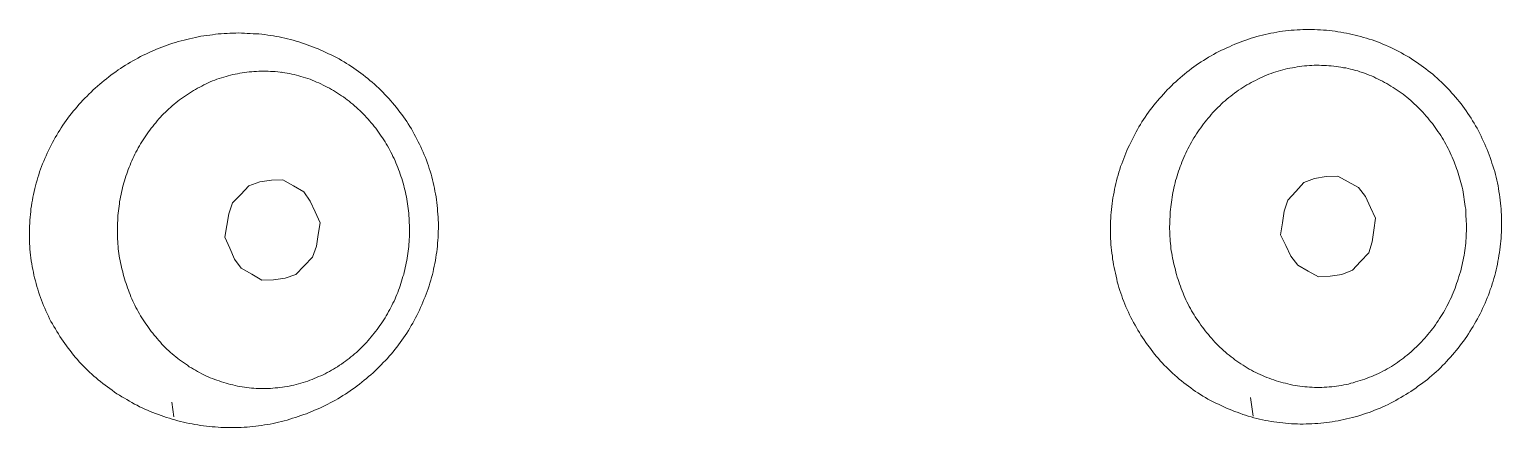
# Model space of a CAD drawing. Extents: x -5208 to -4788, y -2139 to -1842.
# Drawn here: x -5049.12 to -5034.96, y -2068.29 to -2064.46 of the extents above; entities that cross this region are included whole.
import ezdxf

# ---------------------------------------------------------------- set-up
doc = ezdxf.new("R2010")
doc.units = 0
doc.header["$LTSCALE"] = 7
doc.layers.add('Trimetric', color=7, linetype='CONTINUOUS')

msp = doc.modelspace()

# ---------------------------------------------------------------- linework, layer by layer
at = {"layer": 'Trimetric', "color": 0, "linetype": 'Continuous', "lineweight": 18}
for points in [[(-5046.915, -2064.502), (-5046.943, -2064.501), (-5046.971, -2064.5), (-5046.999, -2064.498), (-5047.027, -2064.497), (-5047.054, -2064.495), (-5047.082, -2064.494), (-5047.11, -2064.493), (-5047.138, -2064.494), (-5047.166, -2064.495), (-5047.194, -2064.496), (-5047.222, -2064.497), (-5047.25, -2064.499), (-5047.278, -2064.5), (-5047.306, -2064.502), (-5047.334, -2064.506), (-5047.362, -2064.51), (-5047.389, -2064.513), (-5047.417, -2064.517), (-5047.445, -2064.521), (-5047.473, -2064.524), (-5047.5, -2064.53), (-5047.527, -2064.536), (-5047.555, -2064.543), (-5047.582, -2064.549), (-5047.609, -2064.555), (-5047.636, -2064.561), (-5047.664, -2064.568), (-5047.691, -2064.576), (-5047.717, -2064.584), (-5047.744, -2064.592), (-5047.771, -2064.601), (-5047.797, -2064.61), (-5047.823, -2064.619), (-5047.85, -2064.629), (-5047.876, -2064.64), (-5047.901, -2064.65), (-5047.927, -2064.661), (-5047.953, -2064.672), (-5047.978, -2064.684), (-5048.004, -2064.696), (-5048.029, -2064.708), (-5048.054, -2064.721), (-5048.079, -2064.734), (-5048.103, -2064.747), (-5048.128, -2064.761), (-5048.152, -2064.775), (-5048.176, -2064.789), (-5048.2, -2064.804), (-5048.223, -2064.819), (-5048.247, -2064.834), (-5048.27, -2064.849), (-5048.293, -2064.866), (-5048.316, -2064.882), (-5048.339, -2064.898), (-5048.36, -2064.916), (-5048.382, -2064.933), (-5048.404, -2064.951), (-5048.425, -2064.969), (-5048.447, -2064.987), (-5048.469, -2065.005), (-5048.49, -2065.023), (-5048.51, -2065.042), (-5048.53, -2065.062), (-5048.55, -2065.082), (-5048.569, -2065.102), (-5048.589, -2065.121), (-5048.609, -2065.141), (-5048.628, -2065.161), (-5048.647, -2065.182), (-5048.665, -2065.203), (-5048.684, -2065.225), (-5048.701, -2065.246), (-5048.718, -2065.268), (-5048.736, -2065.29), (-5048.753, -2065.313), (-5048.769, -2065.335), (-5048.785, -2065.358), (-5048.801, -2065.381), (-5048.817, -2065.405), (-5048.832, -2065.428), (-5048.847, -2065.452), (-5048.861, -2065.476), (-5048.875, -2065.5), (-5048.889, -2065.525), (-5048.902, -2065.549), (-5048.915, -2065.574), (-5048.928, -2065.599), (-5048.94, -2065.624), (-5048.952, -2065.649), (-5048.963, -2065.675), (-5048.975, -2065.7), (-5048.985, -2065.726), (-5048.996, -2065.752), (-5049.006, -2065.778), (-5049.016, -2065.805), (-5049.025, -2065.831), (-5049.033, -2065.858), (-5049.042, -2065.884), (-5049.05, -2065.911), (-5049.057, -2065.938), (-5049.065, -2065.965), (-5049.072, -2065.992), (-5049.079, -2066.019), (-5049.085, -2066.047), (-5049.09, -2066.074), (-5049.095, -2066.102), (-5049.1, -2066.129), (-5049.104, -2066.157), (-5049.108, -2066.185), (-5049.11, -2066.213), (-5049.113, -2066.241), (-5049.115, -2066.268), (-5049.118, -2066.296), (-5049.12, -2066.324), (-5049.123, -2066.352), (-5049.123, -2066.38), (-5049.122, -2066.408), (-5049.122, -2066.436), (-5049.122, -2066.464), (-5049.121, -2066.492), (-5049.121, -2066.52), (-5049.12, -2066.548), (-5049.118, -2066.576), (-5049.116, -2066.604), (-5049.113, -2066.632), (-5049.109, -2066.659), (-5049.105, -2066.687), (-5049.101, -2066.715), (-5049.097, -2066.742), (-5049.091, -2066.77), (-5049.085, -2066.797), (-5049.08, -2066.825), (-5049.073, -2066.852), (-5049.066, -2066.879), (-5049.059, -2066.906), (-5049.052, -2066.933), (-5049.043, -2066.96), (-5049.035, -2066.986), (-5049.027, -2067.013), (-5049.017, -2067.039), (-5049.007, -2067.066), (-5048.997, -2067.092), (-5048.987, -2067.118), (-5048.976, -2067.144), (-5048.965, -2067.169), (-5048.953, -2067.195), (-5048.941, -2067.22), (-5048.929, -2067.245), (-5048.916, -2067.27), (-5048.902, -2067.294), (-5048.888, -2067.318), (-5048.873, -2067.342), (-5048.859, -2067.366), (-5048.844, -2067.39), (-5048.83, -2067.414), (-5048.816, -2067.438), (-5048.799, -2067.461), (-5048.782, -2067.483), (-5048.765, -2067.506), (-5048.749, -2067.528), (-5048.732, -2067.55), (-5048.715, -2067.573), (-5048.698, -2067.595), (-5048.68, -2067.616), (-5048.662, -2067.638), (-5048.643, -2067.658), (-5048.624, -2067.679), (-5048.605, -2067.699), (-5048.585, -2067.719), (-5048.565, -2067.739), (-5048.545, -2067.758), (-5048.524, -2067.777), (-5048.504, -2067.796), (-5048.482, -2067.814), (-5048.461, -2067.832), (-5048.44, -2067.85), (-5048.417, -2067.867), (-5048.395, -2067.884), (-5048.372, -2067.9), (-5048.349, -2067.917), (-5048.327, -2067.933), (-5048.304, -2067.95), (-5048.282, -2067.966), (-5048.258, -2067.981), (-5048.234, -2067.995), (-5048.209, -2068.009), (-5048.185, -2068.023), (-5048.161, -2068.037), (-5048.137, -2068.052), (-5048.113, -2068.066), (-5048.088, -2068.078), (-5048.063, -2068.091), (-5048.037, -2068.103), (-5048.012, -2068.115), (-5047.986, -2068.126), (-5047.961, -2068.137), (-5047.935, -2068.148), (-5047.909, -2068.157), (-5047.882, -2068.167), (-5047.856, -2068.177), (-5047.83, -2068.186), (-5047.803, -2068.195), (-5047.776, -2068.203), (-5047.75, -2068.211), (-5047.723, -2068.219), (-5047.696, -2068.226), (-5047.669, -2068.233), (-5047.641, -2068.24), (-5047.614, -2068.246), (-5047.587, -2068.252), (-5047.559, -2068.257), (-5047.532, -2068.262), (-5047.504, -2068.267), (-5047.476, -2068.271), (-5047.449, -2068.275), (-5047.421, -2068.278), (-5047.393, -2068.282), (-5047.365, -2068.284), (-5047.337, -2068.286), (-5047.309, -2068.288), (-5047.281, -2068.29), (-5047.253, -2068.291), (-5047.225, -2068.292), (-5047.198, -2068.292), (-5047.17, -2068.292), (-5047.142, -2068.292), (-5047.114, -2068.291), (-5047.086, -2068.29), (-5047.058, -2068.288), (-5047.03, -2068.287), (-5047.002, -2068.284), (-5046.974, -2068.281), (-5046.946, -2068.278), (-5046.918, -2068.275), (-5046.891, -2068.271), (-5046.863, -2068.267), (-5046.835, -2068.263), (-5046.808, -2068.258), (-5046.78, -2068.252), (-5046.753, -2068.247), (-5046.726, -2068.241), (-5046.698, -2068.234), (-5046.671, -2068.227), (-5046.644, -2068.22), (-5046.617, -2068.212), (-5046.591, -2068.203), (-5046.564, -2068.194), (-5046.538, -2068.186), (-5046.511, -2068.177), (-5046.484, -2068.168), (-5046.458, -2068.159), (-5046.432, -2068.148), (-5046.407, -2068.137), (-5046.381, -2068.126), (-5046.355, -2068.115), (-5046.329, -2068.104), (-5046.304, -2068.093), (-5046.278, -2068.081), (-5046.253, -2068.068), (-5046.229, -2068.055), (-5046.204, -2068.042), (-5046.179, -2068.028), (-5046.155, -2068.014), (-5046.131, -2068), (-5046.107, -2067.985), (-5046.084, -2067.97), (-5046.06, -2067.955), (-5046.037, -2067.939), (-5046.014, -2067.923), (-5045.991, -2067.907), (-5045.969, -2067.891), (-5045.947, -2067.873), (-5045.925, -2067.855), (-5045.904, -2067.837), (-5045.882, -2067.819), (-5045.861, -2067.802), (-5045.839, -2067.784), (-5045.818, -2067.766), (-5045.798, -2067.746), (-5045.778, -2067.726), (-5045.758, -2067.706), (-5045.739, -2067.687), (-5045.719, -2067.667), (-5045.699, -2067.647), (-5045.68, -2067.627), (-5045.661, -2067.606), (-5045.643, -2067.584), (-5045.625, -2067.563), (-5045.607, -2067.541), (-5045.59, -2067.519), (-5045.573, -2067.497), (-5045.556, -2067.474), (-5045.54, -2067.452), (-5045.524, -2067.429), (-5045.508, -2067.406), (-5045.493, -2067.382), (-5045.478, -2067.358), (-5045.463, -2067.335), (-5045.45, -2067.31), (-5045.436, -2067.286), (-5045.423, -2067.261), (-5045.41, -2067.236), (-5045.397, -2067.212), (-5045.384, -2067.187), (-5045.371, -2067.162), (-5045.36, -2067.136), (-5045.349, -2067.111), (-5045.338, -2067.085), (-5045.328, -2067.059), (-5045.317, -2067.033), (-5045.306, -2067.007), (-5045.296, -2066.981), (-5045.287, -2066.955), (-5045.278, -2066.928), (-5045.27, -2066.901), (-5045.262, -2066.874), (-5045.254, -2066.847), (-5045.247, -2066.82), (-5045.24, -2066.793), (-5045.235, -2066.766), (-5045.229, -2066.738), (-5045.223, -2066.711), (-5045.218, -2066.684), (-5045.213, -2066.656), (-5045.209, -2066.628), (-5045.205, -2066.601), (-5045.202, -2066.573), (-5045.199, -2066.545), (-5045.196, -2066.517), (-5045.194, -2066.489), (-5045.192, -2066.461), (-5045.191, -2066.433), (-5045.19, -2066.405), (-5045.189, -2066.377), (-5045.189, -2066.349), (-5045.189, -2066.321), (-5045.19, -2066.293), (-5045.192, -2066.265), (-5045.193, -2066.237), (-5045.196, -2066.21), (-5045.198, -2066.182), (-5045.201, -2066.154), (-5045.204, -2066.126), (-5045.208, -2066.098), (-5045.212, -2066.071), (-5045.216, -2066.043), (-5045.222, -2066.016), (-5045.227, -2065.988), (-5045.233, -2065.961), (-5045.239, -2065.933), (-5045.246, -2065.906), (-5045.253, -2065.879), (-5045.26, -2065.852), (-5045.268, -2065.825), (-5045.277, -2065.799), (-5045.285, -2065.772), (-5045.295, -2065.746), (-5045.304, -2065.719), (-5045.314, -2065.693), (-5045.325, -2065.667), (-5045.336, -2065.641), (-5045.347, -2065.616), (-5045.358, -2065.59), (-5045.37, -2065.565), (-5045.383, -2065.54), (-5045.395, -2065.515), (-5045.408, -2065.49), (-5045.422, -2065.466), (-5045.435, -2065.441), (-5045.449, -2065.417), (-5045.464, -2065.393), (-5045.479, -2065.369), (-5045.494, -2065.346), (-5045.51, -2065.322), (-5045.526, -2065.299), (-5045.542, -2065.277), (-5045.559, -2065.254), (-5045.575, -2065.232), (-5045.593, -2065.21), (-5045.61, -2065.188), (-5045.629, -2065.167), (-5045.647, -2065.146), (-5045.665, -2065.125), (-5045.685, -2065.104), (-5045.704, -2065.084), (-5045.723, -2065.064), (-5045.743, -2065.044), (-5045.763, -2065.025), (-5045.784, -2065.006), (-5045.804, -2064.986), (-5045.825, -2064.968), (-5045.847, -2064.95), (-5045.868, -2064.932), (-5045.89, -2064.914), (-5045.912, -2064.897), (-5045.934, -2064.88), (-5045.957, -2064.864), (-5045.98, -2064.848), (-5046.003, -2064.832), (-5046.026, -2064.816), (-5046.049, -2064.8), (-5046.073, -2064.786), (-5046.097, -2064.771), (-5046.121, -2064.757), (-5046.145, -2064.743), (-5046.17, -2064.729), (-5046.194, -2064.716), (-5046.22, -2064.705), (-5046.245, -2064.693), (-5046.271, -2064.681), (-5046.296, -2064.669), (-5046.321, -2064.657), (-5046.347, -2064.646), (-5046.373, -2064.635), (-5046.399, -2064.626), (-5046.425, -2064.616), (-5046.452, -2064.607), (-5046.478, -2064.598), (-5046.505, -2064.588), (-5046.531, -2064.579), (-5046.558, -2064.571), (-5046.585, -2064.563), (-5046.612, -2064.556), (-5046.639, -2064.549), (-5046.666, -2064.543), (-5046.694, -2064.537), (-5046.721, -2064.531), (-5046.749, -2064.526), (-5046.776, -2064.522), (-5046.804, -2064.517), (-5046.831, -2064.513), (-5046.859, -2064.509), (-5046.887, -2064.506)], [(-5036.619, -2064.468), (-5036.647, -2064.467), (-5036.675, -2064.465), (-5036.704, -2064.464), (-5036.732, -2064.462), (-5036.76, -2064.46), (-5036.788, -2064.459), (-5036.816, -2064.459), (-5036.844, -2064.46), (-5036.872, -2064.461), (-5036.9, -2064.462), (-5036.929, -2064.464), (-5036.957, -2064.465), (-5036.985, -2064.466), (-5037.013, -2064.469), (-5037.041, -2064.473), (-5037.069, -2064.476), (-5037.096, -2064.48), (-5037.124, -2064.485), (-5037.152, -2064.49), (-5037.18, -2064.495), (-5037.207, -2064.5), (-5037.235, -2064.507), (-5037.262, -2064.513), (-5037.289, -2064.52), (-5037.316, -2064.527), (-5037.344, -2064.535), (-5037.37, -2064.544), (-5037.397, -2064.554), (-5037.423, -2064.563), (-5037.45, -2064.572), (-5037.476, -2064.582), (-5037.503, -2064.591), (-5037.529, -2064.601), (-5037.555, -2064.613), (-5037.58, -2064.625), (-5037.606, -2064.637), (-5037.631, -2064.648), (-5037.657, -2064.66), (-5037.682, -2064.672), (-5037.707, -2064.685), (-5037.732, -2064.699), (-5037.756, -2064.713), (-5037.781, -2064.727), (-5037.805, -2064.742), (-5037.829, -2064.757), (-5037.852, -2064.772), (-5037.876, -2064.787), (-5037.899, -2064.803), (-5037.922, -2064.82), (-5037.944, -2064.836), (-5037.967, -2064.853), (-5037.989, -2064.871), (-5038.011, -2064.888), (-5038.032, -2064.907), (-5038.054, -2064.925), (-5038.075, -2064.943), (-5038.096, -2064.962), (-5038.117, -2064.981), (-5038.137, -2065.001), (-5038.157, -2065.021), (-5038.177, -2065.041), (-5038.196, -2065.061), (-5038.215, -2065.082), (-5038.234, -2065.103), (-5038.253, -2065.124), (-5038.271, -2065.145), (-5038.289, -2065.167), (-5038.307, -2065.189), (-5038.324, -2065.211), (-5038.341, -2065.233), (-5038.358, -2065.256), (-5038.374, -2065.279), (-5038.39, -2065.302), (-5038.405, -2065.326), (-5038.421, -2065.349), (-5038.436, -2065.373), (-5038.45, -2065.397), (-5038.464, -2065.421), (-5038.478, -2065.446), (-5038.491, -2065.471), (-5038.504, -2065.496), (-5038.516, -2065.521), (-5038.529, -2065.547), (-5038.541, -2065.572), (-5038.554, -2065.597), (-5038.565, -2065.623), (-5038.575, -2065.649), (-5038.585, -2065.675), (-5038.596, -2065.701), (-5038.606, -2065.728), (-5038.616, -2065.754), (-5038.626, -2065.78), (-5038.635, -2065.807), (-5038.643, -2065.834), (-5038.651, -2065.861), (-5038.658, -2065.888), (-5038.666, -2065.915), (-5038.672, -2065.943), (-5038.679, -2065.97), (-5038.684, -2065.998), (-5038.69, -2066.025), (-5038.695, -2066.053), (-5038.7, -2066.081), (-5038.704, -2066.108), (-5038.708, -2066.136), (-5038.712, -2066.164), (-5038.714, -2066.192), (-5038.717, -2066.22), (-5038.72, -2066.248), (-5038.721, -2066.276), (-5038.723, -2066.304), (-5038.724, -2066.333), (-5038.725, -2066.361), (-5038.725, -2066.389), (-5038.725, -2066.417), (-5038.724, -2066.445), (-5038.723, -2066.473), (-5038.722, -2066.501), (-5038.72, -2066.529), (-5038.716, -2066.557), (-5038.713, -2066.585), (-5038.71, -2066.613), (-5038.706, -2066.641), (-5038.703, -2066.669), (-5038.699, -2066.697), (-5038.695, -2066.725), (-5038.689, -2066.752), (-5038.683, -2066.78), (-5038.676, -2066.807), (-5038.67, -2066.835), (-5038.664, -2066.862), (-5038.658, -2066.89), (-5038.651, -2066.917), (-5038.643, -2066.944), (-5038.634, -2066.971), (-5038.625, -2066.997), (-5038.616, -2067.024), (-5038.607, -2067.05), (-5038.597, -2067.077), (-5038.586, -2067.103), (-5038.575, -2067.129), (-5038.564, -2067.155), (-5038.552, -2067.18), (-5038.54, -2067.206), (-5038.528, -2067.231), (-5038.515, -2067.256), (-5038.501, -2067.281), (-5038.487, -2067.305), (-5038.474, -2067.33), (-5038.46, -2067.354), (-5038.446, -2067.378), (-5038.432, -2067.403), (-5038.416, -2067.426), (-5038.399, -2067.449), (-5038.383, -2067.472), (-5038.367, -2067.495), (-5038.35, -2067.518), (-5038.334, -2067.541), (-5038.317, -2067.563), (-5038.3, -2067.585), (-5038.282, -2067.607), (-5038.263, -2067.628), (-5038.245, -2067.649), (-5038.226, -2067.67), (-5038.206, -2067.69), (-5038.186, -2067.71), (-5038.166, -2067.73), (-5038.146, -2067.75), (-5038.126, -2067.769), (-5038.105, -2067.788), (-5038.084, -2067.807), (-5038.063, -2067.825), (-5038.041, -2067.843), (-5038.019, -2067.86), (-5037.997, -2067.878), (-5037.974, -2067.895), (-5037.951, -2067.911), (-5037.929, -2067.928), (-5037.905, -2067.944), (-5037.882, -2067.959), (-5037.858, -2067.974), (-5037.834, -2067.989), (-5037.81, -2068.004), (-5037.786, -2068.018), (-5037.761, -2068.032), (-5037.736, -2068.044), (-5037.71, -2068.056), (-5037.685, -2068.068), (-5037.66, -2068.081), (-5037.635, -2068.093), (-5037.609, -2068.105), (-5037.583, -2068.116), (-5037.557, -2068.126), (-5037.53, -2068.136), (-5037.504, -2068.145), (-5037.478, -2068.155), (-5037.451, -2068.165), (-5037.425, -2068.174), (-5037.398, -2068.182), (-5037.371, -2068.19), (-5037.344, -2068.198), (-5037.316, -2068.204), (-5037.289, -2068.211), (-5037.261, -2068.217), (-5037.234, -2068.223), (-5037.206, -2068.228), (-5037.178, -2068.233), (-5037.151, -2068.237), (-5037.123, -2068.241), (-5037.095, -2068.244), (-5037.067, -2068.248), (-5037.039, -2068.25), (-5037.011, -2068.253), (-5036.983, -2068.255), (-5036.955, -2068.256), (-5036.926, -2068.257), (-5036.898, -2068.258), (-5036.87, -2068.258), (-5036.842, -2068.257), (-5036.814, -2068.257), (-5036.786, -2068.256), (-5036.758, -2068.254), (-5036.73, -2068.252), (-5036.701, -2068.25), (-5036.673, -2068.247), (-5036.646, -2068.244), (-5036.618, -2068.24), (-5036.59, -2068.236), (-5036.562, -2068.232), (-5036.534, -2068.227), (-5036.507, -2068.221), (-5036.479, -2068.215), (-5036.452, -2068.209), (-5036.424, -2068.203), (-5036.397, -2068.196), (-5036.37, -2068.188), (-5036.343, -2068.181), (-5036.316, -2068.173), (-5036.289, -2068.164), (-5036.262, -2068.155), (-5036.236, -2068.146), (-5036.209, -2068.136), (-5036.183, -2068.126), (-5036.157, -2068.116), (-5036.131, -2068.105), (-5036.105, -2068.093), (-5036.08, -2068.082), (-5036.054, -2068.07), (-5036.029, -2068.057), (-5036.004, -2068.045), (-5035.979, -2068.031), (-5035.955, -2068.016), (-5035.931, -2068.002), (-5035.906, -2067.988), (-5035.882, -2067.974), (-5035.858, -2067.959), (-5035.834, -2067.945), (-5035.811, -2067.928), (-5035.788, -2067.912), (-5035.766, -2067.895), (-5035.743, -2067.879), (-5035.72, -2067.862), (-5035.697, -2067.846), (-5035.675, -2067.828), (-5035.654, -2067.81), (-5035.632, -2067.792), (-5035.611, -2067.773), (-5035.59, -2067.754), (-5035.57, -2067.735), (-5035.549, -2067.716), (-5035.529, -2067.696), (-5035.509, -2067.676), (-5035.49, -2067.656), (-5035.471, -2067.635), (-5035.452, -2067.614), (-5035.433, -2067.593), (-5035.415, -2067.571), (-5035.397, -2067.55), (-5035.38, -2067.528), (-5035.362, -2067.506), (-5035.346, -2067.483), (-5035.329, -2067.46), (-5035.312, -2067.438), (-5035.297, -2067.414), (-5035.281, -2067.391), (-5035.266, -2067.367), (-5035.251, -2067.343), (-5035.236, -2067.319), (-5035.222, -2067.295), (-5035.208, -2067.271), (-5035.194, -2067.246), (-5035.181, -2067.221), (-5035.168, -2067.196), (-5035.156, -2067.171), (-5035.144, -2067.145), (-5035.132, -2067.12), (-5035.121, -2067.094), (-5035.11, -2067.068), (-5035.099, -2067.042), (-5035.089, -2067.016), (-5035.079, -2066.989), (-5035.07, -2066.963), (-5035.06, -2066.936), (-5035.052, -2066.909), (-5035.044, -2066.883), (-5035.036, -2066.856), (-5035.028, -2066.828), (-5035.021, -2066.801), (-5035.014, -2066.774), (-5035.008, -2066.747), (-5035.002, -2066.719), (-5034.997, -2066.691), (-5034.991, -2066.664), (-5034.987, -2066.636), (-5034.983, -2066.608), (-5034.978, -2066.58), (-5034.975, -2066.552), (-5034.972, -2066.524), (-5034.969, -2066.496), (-5034.967, -2066.468), (-5034.965, -2066.44), (-5034.963, -2066.412), (-5034.962, -2066.384), (-5034.962, -2066.356), (-5034.962, -2066.328), (-5034.962, -2066.3), (-5034.962, -2066.271), (-5034.964, -2066.243), (-5034.965, -2066.215), (-5034.967, -2066.187), (-5034.969, -2066.159), (-5034.972, -2066.131), (-5034.975, -2066.103), (-5034.979, -2066.075), (-5034.983, -2066.047), (-5034.987, -2066.019), (-5034.991, -2065.992), (-5034.996, -2065.964), (-5035.002, -2065.936), (-5035.008, -2065.909), (-5035.014, -2065.881), (-5035.021, -2065.854), (-5035.028, -2065.827), (-5035.037, -2065.8), (-5035.045, -2065.773), (-5035.054, -2065.747), (-5035.063, -2065.72), (-5035.072, -2065.693), (-5035.081, -2065.666), (-5035.09, -2065.64), (-5035.101, -2065.614), (-5035.113, -2065.588), (-5035.124, -2065.563), (-5035.136, -2065.537), (-5035.147, -2065.511), (-5035.159, -2065.485), (-5035.171, -2065.46), (-5035.184, -2065.435), (-5035.198, -2065.411), (-5035.211, -2065.386), (-5035.226, -2065.362), (-5035.24, -2065.338), (-5035.255, -2065.314), (-5035.27, -2065.29), (-5035.286, -2065.267), (-5035.302, -2065.243), (-5035.318, -2065.221), (-5035.335, -2065.198), (-5035.352, -2065.175), (-5035.369, -2065.153), (-5035.387, -2065.132), (-5035.405, -2065.11), (-5035.423, -2065.088), (-5035.442, -2065.068), (-5035.461, -2065.047), (-5035.48, -2065.026), (-5035.5, -2065.006), (-5035.52, -2064.986), (-5035.54, -2064.967), (-5035.561, -2064.947), (-5035.582, -2064.929), (-5035.603, -2064.91), (-5035.624, -2064.891), (-5035.645, -2064.873), (-5035.667, -2064.856), (-5035.689, -2064.838), (-5035.712, -2064.821), (-5035.735, -2064.805), (-5035.758, -2064.789), (-5035.781, -2064.773), (-5035.805, -2064.757), (-5035.828, -2064.742), (-5035.852, -2064.727), (-5035.876, -2064.713), (-5035.901, -2064.699), (-5035.925, -2064.685), (-5035.95, -2064.672), (-5035.975, -2064.659), (-5036, -2064.646), (-5036.026, -2064.634), (-5036.051, -2064.622), (-5036.077, -2064.611), (-5036.103, -2064.6), (-5036.129, -2064.589), (-5036.155, -2064.579), (-5036.181, -2064.569), (-5036.208, -2064.559), (-5036.235, -2064.551), (-5036.261, -2064.542), (-5036.289, -2064.535), (-5036.316, -2064.528), (-5036.343, -2064.521), (-5036.37, -2064.514), (-5036.398, -2064.507), (-5036.425, -2064.5), (-5036.452, -2064.494), (-5036.48, -2064.49), (-5036.508, -2064.485), (-5036.536, -2064.481), (-5036.564, -2064.477), (-5036.591, -2064.472)], [(-5036.741, -2064.803), (-5036.717, -2064.804), (-5036.694, -2064.805), (-5036.67, -2064.806), (-5036.647, -2064.807), (-5036.623, -2064.808), (-5036.6, -2064.809), (-5036.576, -2064.812), (-5036.553, -2064.816), (-5036.53, -2064.819), (-5036.507, -2064.823), (-5036.483, -2064.827), (-5036.46, -2064.83), (-5036.437, -2064.836), (-5036.414, -2064.841), (-5036.392, -2064.846), (-5036.369, -2064.853), (-5036.346, -2064.859), (-5036.324, -2064.866), (-5036.301, -2064.874), (-5036.279, -2064.881), (-5036.257, -2064.889), (-5036.235, -2064.898), (-5036.213, -2064.907), (-5036.192, -2064.916), (-5036.171, -2064.927), (-5036.15, -2064.937), (-5036.129, -2064.948), (-5036.108, -2064.958), (-5036.087, -2064.969), (-5036.066, -2064.979), (-5036.046, -2064.992), (-5036.026, -2065.005), (-5036.006, -2065.017), (-5035.986, -2065.03), (-5035.966, -2065.043), (-5035.947, -2065.055), (-5035.928, -2065.069), (-5035.909, -2065.083), (-5035.89, -2065.097), (-5035.872, -2065.112), (-5035.854, -2065.127), (-5035.836, -2065.142), (-5035.818, -2065.158), (-5035.801, -2065.174), (-5035.784, -2065.19), (-5035.767, -2065.206), (-5035.75, -2065.223), (-5035.734, -2065.24), (-5035.718, -2065.257), (-5035.703, -2065.275), (-5035.688, -2065.293), (-5035.672, -2065.311), (-5035.657, -2065.329), (-5035.642, -2065.347), (-5035.627, -2065.365), (-5035.614, -2065.385), (-5035.6, -2065.404), (-5035.587, -2065.423), (-5035.574, -2065.443), (-5035.56, -2065.462), (-5035.547, -2065.481), (-5035.534, -2065.501), (-5035.522, -2065.522), (-5035.511, -2065.542), (-5035.499, -2065.563), (-5035.488, -2065.583), (-5035.477, -2065.604), (-5035.467, -2065.625), (-5035.457, -2065.646), (-5035.447, -2065.668), (-5035.437, -2065.689), (-5035.428, -2065.711), (-5035.419, -2065.733), (-5035.41, -2065.754), (-5035.402, -2065.777), (-5035.394, -2065.799), (-5035.386, -2065.821), (-5035.379, -2065.843), (-5035.372, -2065.866), (-5035.365, -2065.888), (-5035.359, -2065.911), (-5035.353, -2065.934), (-5035.347, -2065.956), (-5035.342, -2065.979), (-5035.336, -2066.002), (-5035.332, -2066.025), (-5035.328, -2066.048), (-5035.324, -2066.072), (-5035.321, -2066.095), (-5035.317, -2066.118), (-5035.314, -2066.142), (-5035.311, -2066.165), (-5035.307, -2066.188), (-5035.306, -2066.212), (-5035.305, -2066.235), (-5035.304, -2066.259), (-5035.302, -2066.282), (-5035.301, -2066.306), (-5035.3, -2066.329), (-5035.299, -2066.353), (-5035.3, -2066.376), (-5035.3, -2066.4), (-5035.301, -2066.423), (-5035.302, -2066.447), (-5035.303, -2066.47), (-5035.305, -2066.494), (-5035.307, -2066.517), (-5035.31, -2066.54), (-5035.312, -2066.564), (-5035.315, -2066.587), (-5035.319, -2066.61), (-5035.323, -2066.634), (-5035.327, -2066.657), (-5035.332, -2066.68), (-5035.337, -2066.703), (-5035.342, -2066.725), (-5035.347, -2066.748), (-5035.352, -2066.771), (-5035.358, -2066.794), (-5035.365, -2066.817), (-5035.372, -2066.839), (-5035.379, -2066.862), (-5035.387, -2066.884), (-5035.394, -2066.906), (-5035.401, -2066.929), (-5035.409, -2066.951), (-5035.418, -2066.973), (-5035.427, -2066.994), (-5035.436, -2067.016), (-5035.445, -2067.038), (-5035.455, -2067.059), (-5035.465, -2067.08), (-5035.476, -2067.101), (-5035.487, -2067.122), (-5035.498, -2067.143), (-5035.509, -2067.163), (-5035.521, -2067.184), (-5035.533, -2067.204), (-5035.546, -2067.224), (-5035.559, -2067.243), (-5035.572, -2067.263), (-5035.585, -2067.282), (-5035.598, -2067.302), (-5035.611, -2067.322), (-5035.625, -2067.34), (-5035.64, -2067.358), (-5035.655, -2067.377), (-5035.67, -2067.395), (-5035.685, -2067.413), (-5035.7, -2067.431), (-5035.715, -2067.449), (-5035.731, -2067.466), (-5035.748, -2067.483), (-5035.764, -2067.5), (-5035.781, -2067.516), (-5035.798, -2067.532), (-5035.815, -2067.548), (-5035.833, -2067.564), (-5035.851, -2067.579), (-5035.869, -2067.594), (-5035.888, -2067.609), (-5035.906, -2067.623), (-5035.925, -2067.638), (-5035.944, -2067.651), (-5035.963, -2067.665), (-5035.983, -2067.678), (-5036.002, -2067.691), (-5036.022, -2067.703), (-5036.042, -2067.716), (-5036.063, -2067.727), (-5036.083, -2067.739), (-5036.104, -2067.75), (-5036.125, -2067.761), (-5036.146, -2067.771), (-5036.167, -2067.781), (-5036.189, -2067.79), (-5036.211, -2067.799), (-5036.233, -2067.808), (-5036.254, -2067.816), (-5036.276, -2067.825), (-5036.298, -2067.834), (-5036.321, -2067.84), (-5036.343, -2067.847), (-5036.366, -2067.853), (-5036.389, -2067.86), (-5036.411, -2067.866), (-5036.434, -2067.873), (-5036.457, -2067.878), (-5036.48, -2067.882), (-5036.503, -2067.886), (-5036.526, -2067.89), (-5036.549, -2067.894), (-5036.573, -2067.897), (-5036.596, -2067.899), (-5036.62, -2067.901), (-5036.643, -2067.903), (-5036.667, -2067.904), (-5036.69, -2067.905), (-5036.714, -2067.906), (-5036.737, -2067.905), (-5036.761, -2067.905), (-5036.784, -2067.904), (-5036.808, -2067.903), (-5036.831, -2067.901), (-5036.855, -2067.9), (-5036.878, -2067.897), (-5036.901, -2067.894), (-5036.925, -2067.891), (-5036.948, -2067.887), (-5036.971, -2067.883), (-5036.994, -2067.878), (-5037.017, -2067.872), (-5037.04, -2067.866), (-5037.062, -2067.86), (-5037.085, -2067.854), (-5037.108, -2067.849), (-5037.131, -2067.842), (-5037.153, -2067.834), (-5037.175, -2067.826), (-5037.197, -2067.817), (-5037.219, -2067.809), (-5037.241, -2067.801), (-5037.263, -2067.792), (-5037.284, -2067.782), (-5037.305, -2067.772), (-5037.326, -2067.762), (-5037.347, -2067.751), (-5037.368, -2067.74), (-5037.389, -2067.729), (-5037.409, -2067.717), (-5037.429, -2067.705), (-5037.449, -2067.693), (-5037.469, -2067.68), (-5037.488, -2067.667), (-5037.508, -2067.653), (-5037.527, -2067.639), (-5037.545, -2067.625), (-5037.564, -2067.611), (-5037.582, -2067.596), (-5037.6, -2067.581), (-5037.619, -2067.566), (-5037.636, -2067.551), (-5037.654, -2067.535), (-5037.671, -2067.519), (-5037.688, -2067.502), (-5037.704, -2067.486), (-5037.721, -2067.469), (-5037.736, -2067.451), (-5037.751, -2067.433), (-5037.767, -2067.415), (-5037.782, -2067.397), (-5037.797, -2067.379), (-5037.812, -2067.362), (-5037.827, -2067.343), (-5037.84, -2067.324), (-5037.854, -2067.305), (-5037.867, -2067.285), (-5037.881, -2067.266), (-5037.894, -2067.247), (-5037.908, -2067.227), (-5037.92, -2067.207), (-5037.932, -2067.187), (-5037.944, -2067.167), (-5037.955, -2067.146), (-5037.966, -2067.125), (-5037.977, -2067.104), (-5037.988, -2067.083), (-5037.998, -2067.062), (-5038.008, -2067.041), (-5038.017, -2067.019), (-5038.026, -2066.998), (-5038.035, -2066.976), (-5038.044, -2066.954), (-5038.051, -2066.932), (-5038.059, -2066.909), (-5038.066, -2066.887), (-5038.074, -2066.865), (-5038.082, -2066.843), (-5038.089, -2066.82), (-5038.095, -2066.797), (-5038.1, -2066.775), (-5038.106, -2066.752), (-5038.111, -2066.729), (-5038.117, -2066.706), (-5038.122, -2066.683), (-5038.127, -2066.66), (-5038.131, -2066.637), (-5038.135, -2066.614), (-5038.139, -2066.59), (-5038.142, -2066.567), (-5038.144, -2066.544), (-5038.147, -2066.52), (-5038.149, -2066.497), (-5038.151, -2066.474), (-5038.152, -2066.45), (-5038.153, -2066.427), (-5038.154, -2066.403), (-5038.155, -2066.38), (-5038.155, -2066.356), (-5038.154, -2066.333), (-5038.153, -2066.309), (-5038.152, -2066.286), (-5038.151, -2066.262), (-5038.15, -2066.238), (-5038.149, -2066.215), (-5038.146, -2066.192), (-5038.143, -2066.168), (-5038.14, -2066.145), (-5038.137, -2066.122), (-5038.135, -2066.098), (-5038.132, -2066.075), (-5038.128, -2066.052), (-5038.123, -2066.029), (-5038.119, -2066.006), (-5038.114, -2065.983), (-5038.108, -2065.96), (-5038.103, -2065.937), (-5038.097, -2065.914), (-5038.09, -2065.892), (-5038.083, -2065.869), (-5038.077, -2065.846), (-5038.069, -2065.824), (-5038.061, -2065.802), (-5038.054, -2065.78), (-5038.045, -2065.758), (-5038.037, -2065.736), (-5038.028, -2065.714), (-5038.019, -2065.692), (-5038.009, -2065.671), (-5037.999, -2065.65), (-5037.989, -2065.628), (-5037.979, -2065.607), (-5037.968, -2065.586), (-5037.957, -2065.566), (-5037.946, -2065.545), (-5037.934, -2065.525), (-5037.922, -2065.504), (-5037.909, -2065.485), (-5037.896, -2065.465), (-5037.883, -2065.446), (-5037.87, -2065.426), (-5037.856, -2065.407), (-5037.843, -2065.387), (-5037.829, -2065.368), (-5037.814, -2065.35), (-5037.799, -2065.332), (-5037.784, -2065.314), (-5037.769, -2065.296), (-5037.755, -2065.277), (-5037.739, -2065.26), (-5037.723, -2065.243), (-5037.707, -2065.226), (-5037.69, -2065.209), (-5037.673, -2065.193), (-5037.656, -2065.176), (-5037.639, -2065.16), (-5037.621, -2065.145), (-5037.604, -2065.129), (-5037.585, -2065.114), (-5037.567, -2065.1), (-5037.548, -2065.085), (-5037.53, -2065.071), (-5037.51, -2065.058), (-5037.491, -2065.045), (-5037.471, -2065.032), (-5037.451, -2065.019), (-5037.432, -2065.006), (-5037.412, -2064.993), (-5037.391, -2064.982), (-5037.371, -2064.971), (-5037.35, -2064.96), (-5037.329, -2064.949), (-5037.308, -2064.938), (-5037.287, -2064.927), (-5037.266, -2064.917), (-5037.244, -2064.908), (-5037.223, -2064.899), (-5037.201, -2064.891), (-5037.179, -2064.882), (-5037.156, -2064.874), (-5037.134, -2064.867), (-5037.111, -2064.86), (-5037.089, -2064.853), (-5037.066, -2064.847), (-5037.043, -2064.842), (-5037.021, -2064.836), (-5036.998, -2064.832), (-5036.974, -2064.828), (-5036.951, -2064.824), (-5036.928, -2064.82), (-5036.905, -2064.816), (-5036.882, -2064.812), (-5036.858, -2064.81), (-5036.835, -2064.809), (-5036.811, -2064.807), (-5036.788, -2064.806), (-5036.764, -2064.804)], [(-5046.894, -2064.86), (-5046.872, -2064.861), (-5046.849, -2064.862), (-5046.826, -2064.862), (-5046.803, -2064.863), (-5046.78, -2064.864), (-5046.758, -2064.865), (-5046.735, -2064.868), (-5046.712, -2064.871), (-5046.69, -2064.874), (-5046.667, -2064.878), (-5046.645, -2064.881), (-5046.622, -2064.884), (-5046.6, -2064.889), (-5046.577, -2064.894), (-5046.555, -2064.899), (-5046.533, -2064.905), (-5046.511, -2064.911), (-5046.489, -2064.918), (-5046.468, -2064.925), (-5046.446, -2064.932), (-5046.424, -2064.939), (-5046.403, -2064.947), (-5046.382, -2064.956), (-5046.361, -2064.965), (-5046.34, -2064.974), (-5046.32, -2064.984), (-5046.299, -2064.994), (-5046.279, -2065.005), (-5046.258, -2065.015), (-5046.238, -2065.025), (-5046.218, -2065.036), (-5046.199, -2065.048), (-5046.179, -2065.06), (-5046.16, -2065.072), (-5046.141, -2065.085), (-5046.121, -2065.097), (-5046.102, -2065.109), (-5046.084, -2065.123), (-5046.065, -2065.136), (-5046.047, -2065.15), (-5046.03, -2065.165), (-5046.012, -2065.179), (-5045.995, -2065.194), (-5045.978, -2065.209), (-5045.961, -2065.225), (-5045.944, -2065.24), (-5045.928, -2065.256), (-5045.912, -2065.272), (-5045.896, -2065.289), (-5045.881, -2065.306), (-5045.866, -2065.323), (-5045.851, -2065.34), (-5045.836, -2065.358), (-5045.821, -2065.375), (-5045.806, -2065.392), (-5045.792, -2065.41), (-5045.779, -2065.429), (-5045.766, -2065.448), (-5045.753, -2065.466), (-5045.74, -2065.485), (-5045.726, -2065.503), (-5045.714, -2065.522), (-5045.702, -2065.542), (-5045.69, -2065.561), (-5045.678, -2065.581), (-5045.667, -2065.601), (-5045.656, -2065.621), (-5045.646, -2065.641), (-5045.635, -2065.662), (-5045.626, -2065.682), (-5045.616, -2065.703), (-5045.606, -2065.723), (-5045.597, -2065.744), (-5045.588, -2065.765), (-5045.58, -2065.787), (-5045.572, -2065.808), (-5045.564, -2065.829), (-5045.556, -2065.851), (-5045.549, -2065.872), (-5045.542, -2065.894), (-5045.535, -2065.916), (-5045.529, -2065.938), (-5045.522, -2065.96), (-5045.517, -2065.982), (-5045.511, -2066.004), (-5045.506, -2066.026), (-5045.501, -2066.049), (-5045.497, -2066.071), (-5045.493, -2066.094), (-5045.49, -2066.116), (-5045.487, -2066.139), (-5045.483, -2066.161), (-5045.48, -2066.184), (-5045.476, -2066.206), (-5045.474, -2066.229), (-5045.473, -2066.252), (-5045.471, -2066.275), (-5045.47, -2066.297), (-5045.469, -2066.32), (-5045.467, -2066.343), (-5045.466, -2066.366), (-5045.466, -2066.389), (-5045.467, -2066.411), (-5045.467, -2066.434), (-5045.468, -2066.457), (-5045.469, -2066.48), (-5045.47, -2066.503), (-5045.472, -2066.525), (-5045.474, -2066.548), (-5045.476, -2066.571), (-5045.479, -2066.594), (-5045.482, -2066.616), (-5045.485, -2066.639), (-5045.489, -2066.661), (-5045.493, -2066.684), (-5045.498, -2066.706), (-5045.503, -2066.728), (-5045.508, -2066.751), (-5045.512, -2066.773), (-5045.517, -2066.795), (-5045.523, -2066.817), (-5045.53, -2066.839), (-5045.536, -2066.861), (-5045.543, -2066.883), (-5045.55, -2066.904), (-5045.557, -2066.926), (-5045.564, -2066.948), (-5045.572, -2066.969), (-5045.58, -2066.991), (-5045.588, -2067.012), (-5045.597, -2067.033), (-5045.606, -2067.054), (-5045.616, -2067.075), (-5045.626, -2067.095), (-5045.636, -2067.116), (-5045.646, -2067.136), (-5045.656, -2067.156), (-5045.668, -2067.176), (-5045.679, -2067.196), (-5045.69, -2067.216), (-5045.702, -2067.235), (-5045.715, -2067.254), (-5045.728, -2067.273), (-5045.74, -2067.292), (-5045.753, -2067.311), (-5045.765, -2067.33), (-5045.779, -2067.349), (-5045.793, -2067.367), (-5045.808, -2067.384), (-5045.822, -2067.402), (-5045.836, -2067.42), (-5045.851, -2067.438), (-5045.865, -2067.455), (-5045.88, -2067.472), (-5045.896, -2067.489), (-5045.912, -2067.505), (-5045.928, -2067.521), (-5045.944, -2067.537), (-5045.961, -2067.553), (-5045.978, -2067.568), (-5045.995, -2067.583), (-5046.013, -2067.598), (-5046.03, -2067.612), (-5046.048, -2067.626), (-5046.066, -2067.641), (-5046.084, -2067.654), (-5046.103, -2067.667), (-5046.122, -2067.681), (-5046.141, -2067.693), (-5046.16, -2067.706), (-5046.179, -2067.718), (-5046.198, -2067.73), (-5046.218, -2067.741), (-5046.238, -2067.753), (-5046.258, -2067.763), (-5046.278, -2067.774), (-5046.299, -2067.784), (-5046.32, -2067.794), (-5046.341, -2067.802), (-5046.362, -2067.811), (-5046.383, -2067.819), (-5046.404, -2067.828), (-5046.425, -2067.837), (-5046.446, -2067.845), (-5046.468, -2067.851), (-5046.49, -2067.858), (-5046.512, -2067.864), (-5046.534, -2067.87), (-5046.556, -2067.877), (-5046.578, -2067.883), (-5046.6, -2067.888), (-5046.623, -2067.892), (-5046.645, -2067.897), (-5046.668, -2067.9), (-5046.69, -2067.904), (-5046.713, -2067.907), (-5046.735, -2067.909), (-5046.758, -2067.911), (-5046.781, -2067.914), (-5046.804, -2067.915), (-5046.827, -2067.916), (-5046.849, -2067.917), (-5046.872, -2067.916), (-5046.895, -2067.916), (-5046.918, -2067.916), (-5046.941, -2067.915), (-5046.963, -2067.913), (-5046.986, -2067.912), (-5047.009, -2067.909), (-5047.032, -2067.907), (-5047.054, -2067.904), (-5047.077, -2067.9), (-5047.099, -2067.897), (-5047.122, -2067.892), (-5047.144, -2067.887), (-5047.166, -2067.881), (-5047.188, -2067.876), (-5047.21, -2067.87), (-5047.232, -2067.864), (-5047.254, -2067.859), (-5047.276, -2067.851), (-5047.297, -2067.843), (-5047.319, -2067.836), (-5047.34, -2067.828), (-5047.362, -2067.82), (-5047.383, -2067.812), (-5047.404, -2067.803), (-5047.425, -2067.794), (-5047.445, -2067.784), (-5047.466, -2067.774), (-5047.486, -2067.763), (-5047.506, -2067.752), (-5047.526, -2067.741), (-5047.546, -2067.729), (-5047.565, -2067.718), (-5047.585, -2067.706), (-5047.604, -2067.693), (-5047.623, -2067.68), (-5047.641, -2067.667), (-5047.66, -2067.654), (-5047.678, -2067.64), (-5047.696, -2067.626), (-5047.714, -2067.612), (-5047.731, -2067.597), (-5047.749, -2067.583), (-5047.766, -2067.568), (-5047.783, -2067.552), (-5047.8, -2067.537), (-5047.816, -2067.521), (-5047.832, -2067.504), (-5047.848, -2067.488), (-5047.863, -2067.471), (-5047.878, -2067.454), (-5047.893, -2067.436), (-5047.908, -2067.419), (-5047.923, -2067.402), (-5047.937, -2067.384), (-5047.951, -2067.366), (-5047.965, -2067.348), (-5047.978, -2067.329), (-5047.991, -2067.31), (-5048.004, -2067.292), (-5048.017, -2067.273), (-5048.03, -2067.254), (-5048.042, -2067.235), (-5048.054, -2067.215), (-5048.065, -2067.196), (-5048.076, -2067.176), (-5048.087, -2067.156), (-5048.098, -2067.135), (-5048.108, -2067.115), (-5048.118, -2067.095), (-5048.128, -2067.074), (-5048.138, -2067.053), (-5048.147, -2067.032), (-5048.155, -2067.011), (-5048.164, -2066.99), (-5048.171, -2066.968), (-5048.179, -2066.947), (-5048.186, -2066.925), (-5048.194, -2066.904), (-5048.201, -2066.882), (-5048.209, -2066.861), (-5048.215, -2066.839), (-5048.22, -2066.816), (-5048.225, -2066.794), (-5048.231, -2066.772), (-5048.236, -2066.75), (-5048.242, -2066.728), (-5048.247, -2066.706), (-5048.251, -2066.683), (-5048.255, -2066.661), (-5048.259, -2066.638), (-5048.262, -2066.615), (-5048.265, -2066.593), (-5048.268, -2066.57), (-5048.27, -2066.547), (-5048.272, -2066.525), (-5048.274, -2066.502), (-5048.275, -2066.479), (-5048.276, -2066.456), (-5048.277, -2066.434), (-5048.277, -2066.411), (-5048.277, -2066.388), (-5048.276, -2066.365), (-5048.275, -2066.342), (-5048.275, -2066.32), (-5048.274, -2066.297), (-5048.273, -2066.274), (-5048.272, -2066.251), (-5048.269, -2066.228), (-5048.266, -2066.206), (-5048.263, -2066.183), (-5048.261, -2066.161), (-5048.258, -2066.138), (-5048.255, -2066.115), (-5048.251, -2066.093), (-5048.247, -2066.07), (-5048.242, -2066.048), (-5048.237, -2066.026), (-5048.232, -2066.003), (-5048.227, -2065.981), (-5048.221, -2065.959), (-5048.215, -2065.937), (-5048.208, -2065.915), (-5048.202, -2065.893), (-5048.195, -2065.872), (-5048.187, -2065.85), (-5048.18, -2065.829), (-5048.172, -2065.807), (-5048.164, -2065.786), (-5048.155, -2065.765), (-5048.146, -2065.744), (-5048.137, -2065.723), (-5048.128, -2065.702), (-5048.118, -2065.681), (-5048.108, -2065.661), (-5048.098, -2065.64), (-5048.087, -2065.62), (-5048.076, -2065.6), (-5048.065, -2065.58), (-5048.054, -2065.561), (-5048.041, -2065.541), (-5048.029, -2065.522), (-5048.016, -2065.503), (-5048.004, -2065.484), (-5047.991, -2065.465), (-5047.978, -2065.446), (-5047.965, -2065.428), (-5047.951, -2065.41), (-5047.936, -2065.392), (-5047.922, -2065.374), (-5047.908, -2065.357), (-5047.893, -2065.339), (-5047.879, -2065.321), (-5047.863, -2065.305), (-5047.848, -2065.288), (-5047.832, -2065.271), (-5047.815, -2065.256), (-5047.799, -2065.24), (-5047.783, -2065.224), (-5047.766, -2065.209), (-5047.749, -2065.193), (-5047.731, -2065.179), (-5047.714, -2065.164), (-5047.696, -2065.15), (-5047.678, -2065.136), (-5047.659, -2065.123), (-5047.64, -2065.11), (-5047.621, -2065.097), (-5047.603, -2065.084), (-5047.584, -2065.072), (-5047.565, -2065.059), (-5047.545, -2065.047), (-5047.525, -2065.036), (-5047.505, -2065.025), (-5047.485, -2065.015), (-5047.465, -2065.004), (-5047.445, -2064.993), (-5047.424, -2064.983), (-5047.404, -2064.973), (-5047.383, -2064.964), (-5047.361, -2064.955), (-5047.34, -2064.947), (-5047.319, -2064.939), (-5047.297, -2064.931), (-5047.276, -2064.924), (-5047.254, -2064.918), (-5047.232, -2064.911), (-5047.21, -2064.905), (-5047.188, -2064.899), (-5047.166, -2064.894), (-5047.143, -2064.89), (-5047.121, -2064.886), (-5047.098, -2064.881), (-5047.076, -2064.877), (-5047.053, -2064.873), (-5047.031, -2064.87), (-5047.008, -2064.868), (-5046.985, -2064.866), (-5046.963, -2064.865), (-5046.94, -2064.863), (-5046.917, -2064.861)], [(-5046.327, -2066.321), (-5046.374, -2066.216), (-5046.421, -2066.111), (-5046.485, -2066.022), (-5046.584, -2065.965), (-5046.684, -2065.908), (-5046.794, -2065.91), (-5046.908, -2065.927), (-5047.011, -2065.964), (-5047.09, -2066.047), (-5047.17, -2066.13), (-5047.206, -2066.234), (-5047.225, -2066.347), (-5047.243, -2066.46), (-5047.196, -2066.565), (-5047.149, -2066.67), (-5047.085, -2066.758), (-5046.985, -2066.816), (-5046.886, -2066.873), (-5046.775, -2066.871), (-5046.662, -2066.854), (-5046.559, -2066.817), (-5046.479, -2066.734), (-5046.4, -2066.651), (-5046.363, -2066.547), (-5046.345, -2066.434)], [(-5036.173, -2066.277), (-5036.222, -2066.173), (-5036.27, -2066.069), (-5036.337, -2065.982), (-5036.437, -2065.926), (-5036.538, -2065.871), (-5036.648, -2065.876), (-5036.761, -2065.895), (-5036.864, -2065.934), (-5036.941, -2066.019), (-5037.019, -2066.103), (-5037.054, -2066.208), (-5037.07, -2066.322), (-5037.087, -2066.435), (-5037.038, -2066.539), (-5036.989, -2066.643), (-5036.923, -2066.73), (-5036.822, -2066.786), (-5036.722, -2066.841), (-5036.611, -2066.836), (-5036.498, -2066.817), (-5036.396, -2066.778), (-5036.318, -2066.693), (-5036.24, -2066.609), (-5036.206, -2066.504), (-5036.189, -2066.39)]]:
    msp.add_lwpolyline(points, close=True, dxfattribs=at)
for points in [[(-5046.698, -2064.871), (-5046.7, -2064.871)], [(-5047.735, -2068.189), (-5047.752, -2068.048)], [(-5037.35, -2068.181), (-5037.378, -2068.004)]]:
    msp.add_lwpolyline(points, dxfattribs=at)

doc.saveas('drawing.dxf')
